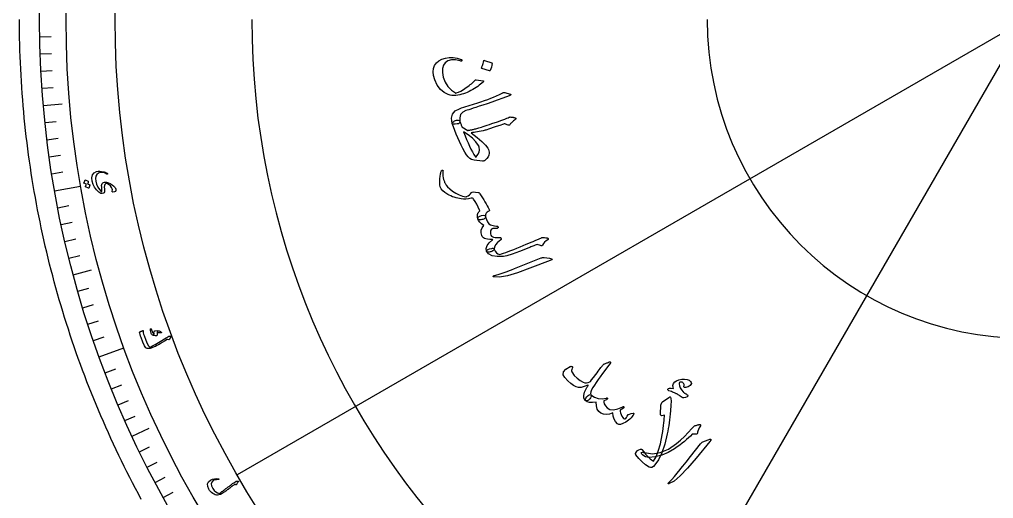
# Model space of a CAD drawing. Header units: millimetres. Extents: x -56 to 56, y -56 to 72.
# Drawn here: x -55.5 to -1.8, y -26.4 to 0 of the extents above; entities that cross this region are included whole.
import ezdxf

# ---------------------------------------------------------------- set-up
doc = ezdxf.new("R2010")
doc.units = ezdxf.units.MM
for name, color, linetype in [('CUT_OUTER', 1, 'Continuous'), ('ENGRAVE', 7, 'Continuous'), ('ENGRAVE_FINE', 8, 'Continuous'), ('TEXT', 5, 'Continuous')]:
    doc.layers.add(name, color=color, linetype=linetype)

msp = doc.modelspace()

# ---------------------------------------------------------------- linework, layer by layer
at = {"layer": 'CUT_OUTER'}
msp.add_lwpolyline([(-48.7852, -26.4624), (-48.9466, -26.1625), (-49.1062, -25.8617), (-49.264, -25.5599), (-49.4199, -25.2571), (-49.5739, -24.9534), (-49.7261, -24.6488), (-49.8764, -24.3432), (-50.0249, -24.0367), (-50.1714, -23.7293), (-50.3161, -23.421), (-50.4588, -23.1118), (-50.5997, -22.8018), (-50.7386, -22.4909), (-50.8757, -22.1791), (-51.0108, -21.8666), (-51.144, -21.5532), (-51.2753, -21.2389), (-51.4047, -20.9239), (-51.5321, -20.6081), (-51.6576, -20.2915), (-51.7811, -19.9742), (-51.9027, -19.6561), (-52.0223, -19.3372), (-52.14, -19.0177), (-52.2557, -18.6974), (-52.3694, -18.3764), (-52.4812, -18.0547), (-52.591, -17.7324), (-52.6988, -17.4093), (-52.8046, -17.0857), (-52.9085, -16.7613), (-53.0103, -16.4364), (-53.1102, -16.1108), (-53.208, -15.7846), (-53.3039, -15.4578), (-53.3977, -15.1305), (-53.4896, -14.8026), (-53.5794, -14.4741), (-53.6672, -14.145), (-53.753, -13.8155), (-53.8367, -13.4854), (-53.9185, -13.1548), (-53.9982, -12.8237), (-54.0758, -12.4922), (-54.1515, -12.1601), (-54.2251, -11.8276), (-54.2966, -11.4947), (-54.3661, -11.1613), (-54.4336, -10.8275), (-54.499, -10.4933), (-54.5624, -10.1587), (-54.6237, -9.8237), (-54.6829, -9.4884), (-54.7401, -9.1527), (-54.7952, -8.8166), (-54.8483, -8.4802), (-54.8993, -8.1435), (-54.9482, -7.8065), (-54.9951, -7.4692), (-55.0399, -7.1316), (-55.0826, -6.7938), (-55.1233, -6.4557), (-55.1618, -6.1173), (-55.1983, -5.7788), (-55.2328, -5.44), (-55.2651, -5.1009), (-55.2953, -4.7618), (-55.3235, -4.4224), (-55.3496, -4.0828), (-55.3736, -3.7431), (-55.3956, -3.4033), (-55.4154, -3.0633), (-55.4331, -2.7233), (-55.4488, -2.3831), (-55.4624, -2.0428), (-55.4739, -1.7025), (-55.4833, -1.362), (-55.4906, -1.0216), (-55.4958, -0.6811), (-55.499, -0.3405), (-55.5, 0)], dxfattribs=at)
at = {"layer": 'ENGRAVE'}
for points in [[(0, 0), (-43.4983, -25.1138)], [(0, 0), (-25.1138, -43.4983)], [(-54.183, -4.7404), (-53.1464, -4.6497)], [(-53.5637, -9.4447), (-52.129, -9.1917)], [(-52.5367, -14.0772), (-51.5315, -13.8078)], [(-51.1099, -18.6025), (-49.7409, -18.1042)], [(-49.2941, -22.9862), (-48.351, -22.5464)]]:
    msp.add_lwpolyline(points, dxfattribs=at)
for radius in [54.39, 54.39, 52.9331, 50.2275, 50.2275]:
    msp.add_circle((0, 0), radius, dxfattribs=at)
for radius in [42.6934, 17.5796]:
    msp.add_arc((0, 0), radius, 180, 270, dxfattribs=at)
at = {"layer": 'ENGRAVE_FINE'}
for points in [[(-54.3817, -0.9492), (-53.7574, -0.9383)], [(-54.3569, -1.8982), (-53.7329, -1.8764)], [(-54.3155, -2.8466), (-53.6919, -2.8139)], [(-54.2575, -3.7941), (-53.6347, -3.7505)], [(-54.092, -5.6853), (-53.4711, -5.62)], [(-53.9846, -6.6285), (-53.3649, -6.5524)], [(-53.8607, -7.5696), (-53.2424, -7.4827)], [(-53.7204, -8.5085), (-53.1037, -8.4108)], [(-53.3907, -10.3781), (-52.7778, -10.259)], [(-53.2014, -11.3083), (-52.5907, -11.1785)], [(-52.996, -12.2351), (-52.3876, -12.0946)], [(-52.7744, -13.1581), (-52.1686, -13.0071)], [(-52.283, -14.9919), (-51.6828, -14.8198)], [(-52.0134, -15.9021), (-51.4163, -15.7195)], [(-51.728, -16.8074), (-51.1341, -16.6145)], [(-51.4268, -17.7077), (-50.8364, -17.5044)], [(-50.7774, -19.4916), (-50.1945, -19.2679)], [(-50.4295, -20.3749), (-49.8506, -20.141)], [(-50.0663, -21.2519), (-49.4915, -21.0079)], [(-49.6877, -22.1224), (-49.1173, -21.8684)], [(-48.8854, -23.843), (-48.3242, -23.5693)], [(-48.4618, -24.6925), (-47.9055, -24.4091)], [(-48.0235, -25.5346), (-47.4722, -25.2414)], [(-47.5706, -26.3688), (-47.0245, -26.0661)]]:
    msp.add_lwpolyline(points, dxfattribs=at)
at = {"layer": 'TEXT'}
for points in [[(-29.9364, -3.4497), (-30.0051, -3.5102), (-30.0776, -3.5706), (-30.154, -3.6307), (-30.2342, -3.6905), (-30.319, -3.7497), (-30.4091, -3.8078), (-30.5045, -3.8648), (-30.6053, -3.9208), (-30.7066, -3.9728), (-30.8085, -4.0193), (-30.9109, -4.0602), (-31.0138, -4.0957), (-31.1176, -4.1257), (-31.2225, -4.1503), (-31.3285, -4.1696), (-31.4356, -4.1835), (-31.5503, -4.1897), (-31.659, -4.1855), (-31.7617, -4.1709), (-31.8584, -4.1458), (-32.0927, -4.0353), (-32.2956, -3.8617), (-32.4669, -3.6248), (-32.6068, -3.3248), (-32.6733, -3.0986), (-32.6966, -2.891), (-32.6765, -2.7019), (-32.613, -2.5314), (-32.511, -2.3887), (-32.3777, -2.2734), (-32.2132, -2.1856), (-32.0174, -2.1252), (-31.8007, -2.0958), (-31.5842, -2.0985), (-31.3679, -2.1333), (-31.1518, -2.2003), (-31.1258, -2.2131), (-31.1092, -2.2279), (-31.1022, -2.2445), (-31.1048, -2.2632), (-31.1153, -2.2826), (-31.1347, -2.2926), (-31.1629, -2.2929), (-31.2, -2.2836), (-31.4638, -2.2298), (-31.689, -2.2285), (-31.8756, -2.2797), (-32.0236, -2.3836), (-32.1258, -2.5282), (-32.1782, -2.708), (-32.181, -2.923), (-32.1341, -3.173), (-32.0258, -3.4613), (-31.8773, -3.7043), (-31.6888, -3.9019), (-31.4602, -4.0542), (-31.453, -4.0567), (-31.4431, -4.0572), (-31.4306, -4.0557), (-31.4154, -4.0523), (-31.2996, -4.014), (-31.1692, -3.9524), (-31.0244, -3.8673), (-30.865, -3.7589), (-30.7858, -3.7006), (-30.7125, -3.6451), (-30.645, -3.5924), (-30.5833, -3.5425), (-30.5279, -3.4953), (-30.4791, -3.4504), (-30.4368, -3.408), (-30.4012, -3.3679), (-30.3822, -3.3483), (-30.3634, -3.3351), (-30.3448, -3.3283), (-30.3264, -3.3277), (-29.9412, -3.3755), (-29.9174, -3.3833), (-29.9087, -3.3982), (-29.915, -3.4204), (-29.9364, -3.4497)], [(-29.4649, -2.3924), (-29.4575, -2.3967), (-29.4517, -2.404), (-29.4477, -2.4142), (-29.4454, -2.4274), (-29.458, -2.5286), (-29.4801, -2.6267), (-29.5119, -2.7217), (-29.5533, -2.8136), (-29.5607, -2.8235), (-29.5693, -2.8292), (-29.5789, -2.8309), (-29.5896, -2.8284), (-30.0056, -2.7033), (-30.0163, -2.6974), (-30.0212, -2.6874), (-30.0202, -2.6733), (-30.0135, -2.6551), (-30.0076, -2.6394), (-29.9991, -2.6148), (-29.988, -2.5813), (-29.9741, -2.5389), (-29.9578, -2.4871), (-29.9392, -2.4251), (-29.9182, -2.3532), (-29.8949, -2.2711), (-29.8904, -2.2598), (-29.8846, -2.2532), (-29.8776, -2.2514), (-29.8693, -2.2542)], [(-28.4502, -4.1133), (-28.4337, -4.1186), (-28.4221, -4.1246), (-28.4152, -4.1312), (-28.4133, -4.1386), (-28.4164, -4.1514), (-28.4323, -4.1663), (-28.4607, -4.1834), (-28.5018, -4.2026), (-28.8421, -4.3353), (-29.1579, -4.4538), (-29.4491, -4.5583), (-29.7158, -4.6486), (-29.9449, -4.7221), (-30.1502, -4.7883), (-30.3316, -4.8471), (-30.4892, -4.8986), (-30.6231, -4.9425), (-30.7333, -4.9785), (-30.8198, -5.0065), (-30.8826, -5.0267), (-31.0622, -5.1195), (-31.1778, -5.2492), (-31.2294, -5.4159), (-31.2169, -5.6195), (-31.2166, -5.677), (-31.2403, -5.7201), (-31.2879, -5.7489), (-31.3595, -5.7634), (-31.4764, -5.7711), (-31.562, -5.7686), (-31.6163, -5.7558), (-31.6395, -5.7327), (-31.6765, -5.4514), (-31.6227, -5.2225), (-31.4782, -5.046), (-31.2428, -4.9219), (-31.1253, -4.8809), (-31.0073, -4.8406), (-30.8888, -4.8011), (-30.7698, -4.7625), (-30.6502, -4.7243), (-30.5304, -4.6864), (-30.4101, -4.6486), (-30.2895, -4.6111), (-30.0593, -4.54), (-29.8532, -4.4716), (-29.6713, -4.4058), (-29.5134, -4.3428), (-29.363, -4.278), (-29.2033, -4.2068), (-29.0342, -4.1295), (-28.8558, -4.0458), (-28.8232, -4.0324), (-28.7922, -4.025), (-28.7627, -4.0237), (-28.7347, -4.0284)], [(-28.1581, -5.4289), (-28.1431, -5.4368), (-28.1325, -5.4447), (-28.1263, -5.4525), (-28.1246, -5.4602), (-28.1262, -5.4704), (-28.1316, -5.4809), (-28.1406, -5.4918), (-28.1533, -5.5031), (-28.2087, -5.5499), (-28.2598, -5.5939), (-28.3066, -5.6352), (-28.3491, -5.6738), (-28.3867, -5.7098), (-28.4186, -5.7434), (-28.4448, -5.7745), (-28.4654, -5.8031), (-28.4829, -5.8248), (-28.5044, -5.8362), (-28.5299, -5.8374), (-28.5593, -5.8283), (-28.7019, -5.7658), (-28.7254, -5.7592), (-28.7507, -5.7575), (-28.7778, -5.7607), (-28.8068, -5.7688), (-29.0242, -5.8434), (-29.2159, -5.9086), (-29.3818, -5.9644), (-29.5219, -6.0107), (-29.6365, -6.048), (-29.7257, -6.0766), (-29.7895, -6.0966), (-29.828, -6.1078), (-29.9428, -6.1375), (-30.0522, -6.1635), (-30.1562, -6.1859), (-30.255, -6.2046), (-30.3484, -6.2201), (-30.4363, -6.2324), (-30.5187, -6.2418), (-30.5956, -6.2481), (-30.266, -6.5016), (-30.0042, -6.7275), (-29.8102, -6.9255), (-29.6841, -7.0958), (-29.6414, -7.1753), (-29.6128, -7.2491), (-29.5983, -7.3172), (-29.5979, -7.3797), (-29.6187, -7.4737), (-29.6652, -7.5701), (-29.7374, -7.669), (-29.8354, -7.7704), (-29.8604, -7.7888), (-29.8912, -7.8017), (-29.9279, -7.8094), (-29.9703, -7.8116), (-30.1272, -7.8037), (-30.2794, -7.785), (-30.4269, -7.7556), (-30.5697, -7.7156), (-30.668, -7.6658), (-30.7636, -7.5839), (-30.8564, -7.4697), (-30.9466, -7.3234), (-31.0507, -7.1231), (-31.1501, -6.9232), (-31.2446, -6.7235), (-31.3344, -6.524), (-31.419, -6.3251), (-31.498, -6.1269), (-31.5715, -5.9295), (-31.6395, -5.7327), (-31.6391, -5.7084), (-31.6253, -5.6824), (-31.5981, -5.6546), (-31.5576, -5.6252), (-31.5062, -5.5951), (-31.4547, -5.5725), (-31.4031, -5.5574), (-31.3513, -5.5498), (-31.3041, -5.5513), (-31.2659, -5.5634), (-31.2369, -5.5862), (-31.2169, -5.6195), (-31.2014, -5.6668), (-31.1861, -5.7112), (-31.1708, -5.7529), (-31.1557, -5.7918), (-31.1413, -5.828), (-31.1281, -5.8618), (-31.1163, -5.893), (-31.1057, -5.9218), (-30.7818, -6.1168), (-30.7701, -6.1162), (-30.7553, -6.1147), (-30.7372, -6.1124), (-30.7159, -6.1092), (-30.6913, -6.1052), (-30.6635, -6.1002), (-30.6325, -6.0944), (-30.5983, -6.0878), (-30.5612, -6.0801), (-30.5217, -6.071), (-30.4796, -6.0607), (-30.4351, -6.0491), (-30.3883, -6.0365), (-30.3394, -6.0234), (-30.2885, -6.0098), (-30.2355, -5.9956), (-30.1758, -5.979), (-30.1047, -5.958), (-30.0221, -5.9328), (-29.9282, -5.9032), (-29.8234, -5.8694), (-29.7083, -5.8317), (-29.583, -5.7899), (-29.4474, -5.7442), (-29.1468, -5.6419), (-28.9096, -5.5586), (-28.736, -5.4941), (-28.6259, -5.4486), (-28.5557, -5.4169), (-28.5021, -5.394), (-28.465, -5.38), (-28.4444, -5.3748), (-28.4018, -5.3786), (-28.3615, -5.3834), (-28.3235, -5.3891), (-28.2878, -5.3957), (-28.2537, -5.4031), (-28.2208, -5.4111), (-28.1889, -5.4197), (-28.1581, -5.4289)], [(-30.1507, -7.0447), (-30.1579, -7.0212), (-30.1671, -6.9976), (-30.1782, -6.9738), (-30.1912, -6.9499), (-30.3436, -6.7436), (-30.531, -6.5503), (-30.7532, -6.3702), (-31.0102, -6.2032), (-30.9308, -6.4175), (-30.8508, -6.6197), (-30.7703, -6.8098), (-30.6893, -6.9878), (-30.6074, -7.1536), (-30.5244, -7.3072), (-30.4403, -7.4485), (-30.3551, -7.5776), (-30.346, -7.5893), (-30.3369, -7.5941), (-30.3277, -7.5919), (-30.3185, -7.5829), (-30.2217, -7.4487), (-30.1615, -7.3143), (-30.1378, -7.1797), (-30.1507, -7.0447)], [(-50.3894, -9.4711), (-50.38, -9.4036), (-50.3923, -9.3325), (-50.4263, -9.2578), (-50.482, -9.1794), (-50.5301, -9.1318), (-50.584, -9.0947), (-50.6435, -9.0678), (-50.7089, -9.0514), (-50.7214, -9.0508), (-50.7341, -9.0528), (-50.7467, -9.0574), (-50.7595, -9.0645), (-50.796, -9.1034), (-50.8184, -9.1618), (-50.8265, -9.2397), (-50.8201, -9.337), (-50.8128, -9.4329), (-50.8181, -9.5045), (-50.8364, -9.552), (-50.8676, -9.5753), (-50.9392, -9.5907), (-51.0059, -9.5885), (-51.0678, -9.5686), (-51.1248, -9.531), (-51.2524, -9.4011), (-51.3551, -9.256), (-51.4327, -9.096), (-51.4851, -8.9211), (-51.5051, -8.7238), (-51.4718, -8.5681), (-51.3854, -8.4545), (-51.2463, -8.383), (-51.1661, -8.367), (-51.0766, -8.3644), (-50.9779, -8.375), (-50.8698, -8.3987), (-50.8393, -8.4081), (-50.8097, -8.418), (-50.781, -8.4285), (-50.7533, -8.4394), (-50.7263, -8.451), (-50.7, -8.4633), (-50.6743, -8.4763), (-50.6493, -8.49), (-50.6386, -8.4979), (-50.6335, -8.5056), (-50.634, -8.5133), (-50.64, -8.5209), (-50.6483, -8.526), (-50.6571, -8.5284), (-50.6663, -8.528), (-50.676, -8.525), (-50.8206, -8.4656), (-50.9468, -8.4369), (-51.0547, -8.4392), (-51.1441, -8.4727), (-51.2318, -8.5474), (-51.2861, -8.6451), (-51.3068, -8.7655), (-51.2939, -8.9086), (-51.248, -9.0868), (-51.1822, -9.2429), (-51.0969, -9.3765), (-50.9921, -9.4878), (-50.9838, -9.494), (-50.9764, -9.4956), (-50.9698, -9.4925), (-50.9641, -9.4846), (-50.9563, -9.4555), (-50.954, -9.4073), (-50.9572, -9.3398), (-50.9659, -9.253), (-50.971, -9.1641), (-50.9629, -9.0942), (-50.9417, -9.0432), (-50.9074, -9.0111), (-50.864, -8.9914), (-50.8168, -8.9798), (-50.7659, -8.9761), (-50.7113, -8.9805), (-50.6009, -9.0063), (-50.4957, -9.0504), (-50.3954, -9.1126), (-50.3002, -9.1929), (-50.2771, -9.2146), (-50.2566, -9.236), (-50.2387, -9.2571), (-50.2234, -9.278), (-50.2106, -9.2983), (-50.2002, -9.3182), (-50.1921, -9.3374), (-50.1865, -9.3561), (-50.1796, -9.4319), (-50.2038, -9.4838), (-50.2594, -9.5118), (-50.3463, -9.5158), (-50.3707, -9.511), (-50.3861, -9.502), (-50.3923, -9.4887), (-50.3894, -9.4711)], [(-30.228, -11.0006), (-30.2445, -10.9261), (-30.2525, -10.8575), (-30.252, -10.7948), (-30.243, -10.7379), (-30.2362, -10.7117), (-30.2266, -10.6864), (-30.2143, -10.6619), (-30.1993, -10.6382), (-30.1822, -10.6149), (-30.164, -10.5916), (-30.1444, -10.5683), (-30.1236, -10.5449), (-30.2055, -10.3568), (-30.29, -10.1869), (-30.3771, -10.0354), (-30.4669, -9.9022), (-30.4925, -9.876), (-30.5222, -9.8604), (-30.5559, -9.8553), (-30.5938, -9.8607), (-30.7475, -9.8893), (-30.8902, -9.9049), (-31.0219, -9.9075), (-31.1426, -9.8971), (-31.2392, -9.8806), (-31.335, -9.8599), (-31.4301, -9.8349), (-31.5244, -9.8056), (-31.6177, -9.772), (-31.7097, -9.7339), (-31.8004, -9.6913), (-31.8897, -9.6443), (-32.0454, -9.548), (-32.1651, -9.4477), (-32.2487, -9.3433), (-32.2963, -9.235), (-32.3191, -9.125), (-32.3311, -9.0065), (-32.3321, -8.8794), (-32.3222, -8.7437), (-32.3131, -8.6762), (-32.3035, -8.6142), (-32.2933, -8.5577), (-32.2826, -8.5067), (-32.2717, -8.461), (-32.261, -8.4204), (-32.2506, -8.3849), (-32.2403, -8.3545), (-32.2298, -8.335), (-32.2164, -8.3216), (-32.2001, -8.3144), (-32.1809, -8.3134), (-32.1634, -8.3187), (-32.1523, -8.3309), (-32.1476, -8.3497), (-32.1492, -8.3753), (-32.1578, -8.4761), (-32.1599, -8.5656), (-32.1555, -8.644), (-32.1447, -8.7113), (-32.1374, -8.7456), (-32.1284, -8.7818), (-32.1176, -8.8196), (-32.1051, -8.8592), (-32.0909, -8.9005), (-32.0749, -8.9436), (-32.0573, -8.9884), (-32.0379, -9.0349), (-31.9824, -9.1295), (-31.8942, -9.2329), (-31.7736, -9.3453), (-31.6203, -9.4665), (-31.4471, -9.5802), (-31.2664, -9.6698), (-31.0784, -9.7355), (-30.8829, -9.7772), (-30.8749, -9.7788), (-30.8675, -9.7781), (-30.8608, -9.775), (-30.8547, -9.7696), (-30.7702, -9.7187), (-30.6967, -9.6644), (-30.6342, -9.6067), (-30.5826, -9.5457), (-30.5448, -9.5224), (-30.4705, -9.5132), (-30.3598, -9.5181), (-30.2125, -9.5371), (-30.1824, -9.5464), (-30.1558, -9.5609), (-30.1328, -9.5809), (-30.1135, -9.6062), (-30.0413, -9.7193), (-29.9714, -9.8311), (-29.9038, -9.9416), (-29.8383, -10.0508), (-29.7753, -10.1594), (-29.7147, -10.268), (-29.6567, -10.3767), (-29.6011, -10.4854), (-29.5908, -10.5122), (-29.5903, -10.5354), (-29.5995, -10.5548), (-29.6186, -10.5706), (-29.6653, -10.5932), (-29.7062, -10.6193), (-29.741, -10.6487), (-29.77, -10.6816), (-29.7899, -10.72), (-29.8024, -10.7671), (-29.8076, -10.8229), (-29.8054, -10.8874), (-29.81, -10.9207), (-29.8273, -10.9511), (-29.8574, -10.9787), (-29.9001, -11.0034), (-29.9501, -11.0237), (-30.0015, -11.0381), (-30.0546, -11.0466), (-30.1092, -11.0493), (-30.1565, -11.0456), (-30.192, -11.0363), (-30.2158, -11.0213), (-30.228, -11.0006)], [(-51.629, -9.1222), (-51.6261, -9.1243), (-51.624, -9.1276), (-51.6227, -9.132), (-51.6222, -9.1376), (-51.626, -9.1587), (-51.6306, -9.1793), (-51.6361, -9.1994), (-51.6424, -9.219), (-51.6496, -9.2383), (-51.6579, -9.2574), (-51.6673, -9.2762), (-51.6776, -9.2949), (-51.6812, -9.2988), (-51.6852, -9.301), (-51.6899, -9.3014), (-51.695, -9.3001), (-51.8624, -9.2302), (-51.8648, -9.2279), (-51.8655, -9.2239), (-51.8645, -9.2184), (-51.8617, -9.2113), (-51.8588, -9.2062), (-51.8551, -9.1981), (-51.8505, -9.187), (-51.845, -9.1729), (-51.8386, -9.1556), (-51.8311, -9.1351), (-51.8225, -9.1112), (-51.8129, -9.084), (-51.9428, -9.0275), (-51.947, -9.0246), (-51.9487, -9.0202), (-51.9478, -9.0143), (-51.9443, -9.007), (-51.9414, -9.0006), (-51.937, -8.9906), (-51.9312, -8.977), (-51.924, -8.9597), (-51.9155, -8.9386), (-51.9056, -8.9133), (-51.8943, -8.8839), (-51.8817, -8.8505), (-51.8793, -8.8468), (-51.8766, -8.8449), (-51.8736, -8.8448), (-51.8702, -8.8464), (-51.709, -8.9205), (-51.7061, -8.9226), (-51.704, -8.9259), (-51.7027, -8.9303), (-51.7023, -8.9359), (-51.7047, -8.9537), (-51.7081, -8.9712), (-51.7125, -8.9883), (-51.7178, -9.005), (-51.7239, -9.0214), (-51.7307, -9.0374), (-51.7382, -9.053), (-51.7464, -9.0682)], [(-29.8079, -10.878), (-29.755, -11.0381), (-29.6905, -11.1661), (-29.6144, -11.2621), (-29.5268, -11.326), (-29.4656, -11.3493), (-29.3911, -11.3677), (-29.3035, -11.3813), (-29.2027, -11.3901), (-29.1721, -11.3952), (-29.1477, -11.4031), (-29.1293, -11.4139), (-29.1172, -11.4276), (-29.1077, -11.4465), (-29.1048, -11.4646), (-29.1083, -11.4819), (-29.1183, -11.4984), (-29.1353, -11.5149), (-29.1562, -11.5261), (-29.181, -11.5322), (-29.2097, -11.5329), (-29.2857, -11.5275), (-29.3484, -11.5273), (-29.3977, -11.5323), (-29.4336, -11.5426), (-29.4807, -11.5722), (-29.5131, -11.6167), (-29.5308, -11.6762), (-29.5339, -11.7506), (-29.5234, -11.8296), (-29.5032, -11.8934), (-29.4732, -11.9419), (-29.4334, -11.9753), (-29.3639, -12.0032), (-29.2687, -12.0218), (-29.1477, -12.0309), (-29.0009, -12.0305), (-28.983, -12.0317), (-28.968, -12.0406), (-28.956, -12.0572), (-28.947, -12.0815), (-28.9431, -12.1056), (-28.9451, -12.1263), (-28.953, -12.1435), (-28.967, -12.1573), (-29.1368, -12.2946), (-29.2537, -12.4253), (-29.3176, -12.5494), (-29.3286, -12.6668), (-29.3332, -12.6942), (-29.3563, -12.7233), (-29.3977, -12.7542), (-29.4575, -12.7869), (-29.5065, -12.807), (-29.5553, -12.8207), (-29.604, -12.8281), (-29.6525, -12.8291), (-29.6909, -12.8253), (-29.7202, -12.8158), (-29.7403, -12.8007), (-29.7512, -12.7801), (-29.7625, -12.6214), (-29.7111, -12.4649), (-29.5968, -12.3103), (-29.4197, -12.1578), (-29.4105, -12.15), (-29.4085, -12.1435), (-29.4136, -12.1383), (-29.426, -12.1344), (-29.5672, -12.1272), (-29.6866, -12.1149), (-29.7841, -12.0973), (-29.8597, -12.0744), (-29.9141, -12.0465), (-29.9583, -12.0116), (-29.9926, -11.9695), (-30.0168, -11.9203), (-30.0479, -11.7632), (-30.039, -11.6167), (-29.9901, -11.481), (-29.9013, -11.3559), (-30.021, -11.2729), (-30.1158, -11.1844), (-30.1856, -11.0905), (-30.2305, -10.9912), (-30.2312, -10.9628), (-30.2182, -10.9338), (-30.1915, -10.9044), (-30.1511, -10.8743), (-30.0198, -10.8055), (-29.9189, -10.7832), (-29.8482, -10.8073), (-29.8079, -10.878)], [(-26.6335, -12.0202), (-26.5485, -12.0313), (-26.4811, -12.0397), (-26.4315, -12.0453), (-26.3996, -12.0481), (-26.3789, -12.0513), (-26.3629, -12.0584), (-26.3515, -12.0692), (-26.3448, -12.0837), (-26.3431, -12.1018), (-26.348, -12.1185), (-26.3596, -12.1339), (-26.3779, -12.1479), (-26.4681, -12.2139), (-26.5462, -12.2849), (-26.6124, -12.3608), (-26.6665, -12.4417), (-26.6845, -12.465), (-26.7087, -12.4769), (-26.7391, -12.4771), (-26.7758, -12.4659), (-26.949, -12.4016), (-27.0123, -12.4261), (-27.0743, -12.4503), (-27.1353, -12.4742), (-27.195, -12.4977), (-27.2535, -12.521), (-27.3109, -12.5439), (-27.3672, -12.5665), (-27.4222, -12.5888), (-27.9318, -12.7949), (-28.3332, -12.9449), (-28.6263, -13.0388), (-28.8112, -13.0767), (-29.165, -13.0765), (-29.4399, -13.0263), (-29.6357, -12.9259), (-29.7524, -12.7754), (-29.7537, -12.7707), (-29.7549, -12.766), (-29.7562, -12.7613), (-29.7575, -12.7566), (-29.7385, -12.7216), (-29.6829, -12.6875), (-29.5905, -12.6543), (-29.4614, -12.6219), (-29.4127, -12.6136), (-29.3745, -12.6175), (-29.3469, -12.6337), (-29.3299, -12.6621), (-29.2742, -12.7749), (-29.2045, -12.8625), (-29.1207, -12.925), (-29.023, -12.9624), (-28.9257, -12.9321), (-28.8159, -12.8949), (-28.6933, -12.8509), (-28.5582, -12.8001), (-28.4109, -12.7429), (-28.2521, -12.6797), (-28.0816, -12.6106), (-27.8994, -12.5355), (-27.72, -12.4632), (-27.5589, -12.3977), (-27.4162, -12.339), (-27.2917, -12.2871), (-27.1854, -12.2426), (-27.097, -12.206), (-27.0267, -12.1774), (-26.9743, -12.1568), (-26.7193, -12.0381), (-26.6933, -12.0296), (-26.6703, -12.0237), (-26.6504, -12.0206), (-26.6335, -12.0202)], [(-26.2746, -13.172), (-26.1757, -13.1936), (-26.1355, -13.2215), (-26.154, -13.2557), (-26.2312, -13.2962), (-27.3526, -13.7124), (-28.0414, -13.9659), (-28.6015, -14.1314), (-29.033, -14.2089), (-29.3359, -14.1986), (-29.3629, -14.1891), (-29.3789, -14.1787), (-29.3839, -14.1671), (-29.3779, -14.1545), (-29.3663, -14.1426), (-29.3499, -14.1319), (-29.3289, -14.1225), (-29.3031, -14.1143), (-29.0997, -14.0598), (-28.8866, -13.9926), (-28.6636, -13.9128), (-28.4308, -13.8202), (-28.3697, -13.7972), (-28.205, -13.7333), (-27.9368, -13.6284), (-27.5652, -13.4826), (-26.743, -13.1516), (-26.6985, -13.1371), (-26.6562, -13.1283), (-26.6161, -13.1251), (-26.5784, -13.1276)], [(-47.1384, -17.4977), (-47.1547, -17.5156), (-47.1698, -17.5334), (-47.1836, -17.5514), (-47.1962, -17.5694), (-47.2075, -17.5877), (-47.2176, -17.6062), (-47.2263, -17.625), (-47.2336, -17.6441), (-47.2387, -17.6523), (-47.2464, -17.6573), (-47.2566, -17.659), (-47.2693, -17.6575), (-47.3381, -17.6453), (-47.3454, -17.6444), (-47.3514, -17.644), (-47.3561, -17.6442), (-47.3596, -17.645), (-47.5006, -17.7321), (-47.6284, -17.8101), (-47.7428, -17.8787), (-47.8441, -17.938), (-47.932, -17.9878), (-48.0066, -18.0278), (-48.0679, -18.058), (-48.1159, -18.0784), (-48.2078, -18.113), (-48.2376, -18.1223), (-48.268, -18.1302), (-48.2991, -18.1368), (-48.3308, -18.142), (-48.3632, -18.1457), (-48.3964, -18.1478), (-48.4302, -18.1483), (-48.4649, -18.1471), (-48.5306, -18.1068), (-48.6075, -17.9925), (-48.6949, -17.8038), (-48.7921, -17.5407), (-48.8188, -17.4572), (-48.8413, -17.3792), (-48.8596, -17.3067), (-48.8737, -17.2397), (-48.8733, -17.233), (-48.8711, -17.2275), (-48.8671, -17.2233), (-48.8614, -17.2204), (-48.833, -17.2084), (-48.8072, -17.1978), (-48.7838, -17.1884), (-48.7628, -17.1803), (-48.7441, -17.1734), (-48.7274, -17.1676), (-48.7128, -17.1629), (-48.7001, -17.1593), (-48.6928, -17.1576), (-48.688, -17.1587), (-48.6857, -17.1626), (-48.6859, -17.1692), (-48.6836, -17.2182), (-48.6732, -17.2788), (-48.6546, -17.351), (-48.6278, -17.4346), (-48.5385, -17.6812), (-48.4563, -17.8695), (-48.3817, -17.9996), (-48.3154, -18.0718), (-48.2582, -18.0503), (-48.1587, -17.9999), (-48.0167, -17.9205), (-47.8321, -17.8125), (-47.6478, -17.7031), (-47.5085, -17.6199), (-47.4143, -17.5628), (-47.3653, -17.5316), (-47.3521, -17.5227), (-47.3397, -17.5143), (-47.3281, -17.5065), (-47.3174, -17.4992), (-47.3077, -17.4926), (-47.2991, -17.4867), (-47.2916, -17.4814), (-47.2851, -17.4768), (-47.2707, -17.4678), (-47.2559, -17.4618), (-47.2408, -17.4589), (-47.2254, -17.4589), (-47.1411, -17.4674), (-47.1352, -17.4685), (-47.1309, -17.4704), (-47.1281, -17.4732), (-47.1269, -17.4768), (-47.1277, -17.4821), (-47.1299, -17.4873), (-47.1335, -17.4925), (-47.1384, -17.4977)], [(-47.666, -17.2702), (-47.6653, -17.2739), (-47.6656, -17.2774), (-47.667, -17.2808), (-47.6695, -17.2841), (-47.6722, -17.2859), (-47.6753, -17.2872), (-47.6788, -17.2882), (-47.6827, -17.2889), (-47.7968, -17.286), (-47.8087, -17.2849), (-47.8183, -17.2827), (-47.8256, -17.2794), (-47.8306, -17.2751), (-47.8458, -17.2541), (-47.8618, -17.2373), (-47.8787, -17.2249), (-47.8964, -17.2166), (-47.9042, -17.2165), (-47.9102, -17.2226), (-47.9146, -17.235), (-47.9172, -17.2536), (-47.9171, -17.2654), (-47.9166, -17.2774), (-47.9158, -17.2897), (-47.9146, -17.3022), (-47.913, -17.3152), (-47.9109, -17.3286), (-47.9084, -17.3425), (-47.9055, -17.357), (-47.9082, -17.4115), (-47.9436, -17.4416), (-48.0116, -17.447), (-48.1123, -17.4277), (-48.1443, -17.4162), (-48.1707, -17.4032), (-48.1916, -17.3887), (-48.2068, -17.3727), (-48.2187, -17.3534), (-48.2308, -17.3252), (-48.2432, -17.288), (-48.2559, -17.2419), (-48.2618, -17.2182), (-48.2666, -17.1954), (-48.2703, -17.1735), (-48.2728, -17.1526), (-48.2745, -17.1327), (-48.2759, -17.114), (-48.2768, -17.0964), (-48.2772, -17.0801), (-48.2754, -17.0692), (-48.2718, -17.0607), (-48.2667, -17.0545), (-48.26, -17.0507), (-48.2521, -17.0492), (-48.2455, -17.0509), (-48.2403, -17.0556), (-48.2363, -17.0635), (-48.2253, -17.089), (-48.2132, -17.1182), (-48.2001, -17.1509), (-48.1859, -17.1873), (-48.1595, -17.255), (-48.1361, -17.307), (-48.1161, -17.3432), (-48.0992, -17.3636), (-48.0959, -17.3658), (-48.0924, -17.3664), (-48.0886, -17.3653), (-48.0847, -17.3626), (-48.0826, -17.36), (-48.0812, -17.356), (-48.0806, -17.3508), (-48.0807, -17.3442), (-48.087, -17.2851), (-48.0886, -17.26), (-48.087, -17.2376), (-48.0824, -17.2177), (-48.0748, -17.2004), (-48.0643, -17.1844), (-48.0517, -17.1726), (-48.0371, -17.1652), (-48.0204, -17.162), (-47.9015, -17.1579), (-47.8029, -17.1746), (-47.7244, -17.212), (-47.666, -17.2702)], [(-23.9929, -20.7071), (-23.98, -20.744), (-23.9792, -20.7827), (-23.9903, -20.8231), (-24.0135, -20.8652), (-24.0477, -20.9118), (-24.0849, -20.952), (-24.125, -20.9857), (-24.1682, -21.013), (-24.2101, -21.0313), (-24.2464, -21.0379), (-24.2771, -21.033), (-24.3023, -21.0164), (-24.3766, -20.885), (-24.3899, -20.7277), (-24.3422, -20.5447), (-24.2335, -20.3359), (-24.2126, -20.3021), (-24.1944, -20.2727), (-24.1791, -20.2479), (-24.1665, -20.2276), (-24.1567, -20.2118), (-24.1497, -20.2006), (-24.1455, -20.1938), (-24.1441, -20.1915), (-24.1392, -20.1763), (-24.1416, -20.1683), (-24.1512, -20.1677), (-24.1682, -20.1744), (-24.3585, -20.2478), (-24.5274, -20.2861), (-24.6747, -20.2891), (-24.8006, -20.2568), (-24.9514, -20.1782), (-25.1082, -20.0661), (-25.2711, -19.9204), (-25.4399, -19.7413), (-25.5203, -19.5892), (-25.4966, -19.4388), (-25.369, -19.2902), (-25.1375, -19.1432), (-25.105, -19.1301), (-25.0764, -19.1252), (-25.0517, -19.1284), (-25.0309, -19.1398), (-25.0165, -19.1572), (-25.0111, -19.1785), (-25.0148, -19.2036), (-25.0275, -19.2326), (-25.0545, -19.2945), (-25.067, -19.3495), (-25.0648, -19.3976), (-25.0481, -19.4388), (-24.9104, -19.6264), (-24.7585, -19.7834), (-24.5925, -19.9099), (-24.4122, -20.0059), (-24.3209, -20.0345), (-24.2292, -20.0412), (-24.1371, -20.0259), (-24.0445, -19.9887), (-24.0155, -19.9563), (-23.9525, -19.8762), (-23.8556, -19.7484), (-23.7248, -19.5729), (-23.6543, -19.4795), (-23.5904, -19.3954), (-23.5331, -19.3206), (-23.4825, -19.2549), (-23.4392, -19.1988), (-23.4039, -19.1523), (-23.3765, -19.1154), (-23.3571, -19.0882), (-23.3246, -19.0494), (-23.2926, -19.0186), (-23.261, -18.9961), (-23.2299, -18.9817), (-23.1883, -18.9668), (-23.1495, -18.9529), (-23.1136, -18.9401), (-23.0804, -18.9284), (-23.0502, -18.9176), (-23.0232, -18.9074), (-22.9995, -18.8978), (-22.979, -18.8889), (-22.9612, -18.8831), (-22.9455, -18.8829), (-22.9319, -18.8882), (-22.9206, -18.8992), (-22.913, -18.9162), (-22.9111, -18.9327), (-22.9148, -18.9488), (-22.924, -18.9645), (-23.0789, -19.1613), (-23.2239, -19.3495), (-23.359, -19.529), (-23.4842, -19.7), (-23.5998, -19.8622), (-23.7059, -20.0154), (-23.8026, -20.1595), (-23.8898, -20.2946), (-23.9646, -20.4274), (-24.0067, -20.5404), (-24.0161, -20.6336), (-23.9929, -20.7071)], [(-18.9611, -20.8446), (-19.0142, -20.8082), (-19.0638, -20.7745), (-19.1096, -20.7437), (-19.1518, -20.7157), (-19.1904, -20.6909), (-19.2253, -20.6697), (-19.2566, -20.6522), (-19.2842, -20.6384), (-19.313, -20.6251), (-19.3482, -20.6096), (-19.3895, -20.5916), (-19.4371, -20.5713), (-19.4911, -20.5489), (-19.5518, -20.5245), (-19.6192, -20.4982), (-19.6932, -20.4699), (-19.7209, -20.456), (-19.7387, -20.4381), (-19.7467, -20.4164), (-19.7447, -20.3909), (-19.7181, -20.3501), (-19.6588, -20.3307), (-19.5669, -20.3329), (-19.4423, -20.3565), (-19.4667, -20.2676), (-19.4749, -20.1898), (-19.4667, -20.1232), (-19.4423, -20.0678), (-19.3699, -19.9894), (-19.2695, -19.926), (-19.1413, -19.8777), (-18.9851, -19.8444), (-18.827, -19.8328), (-18.693, -19.8495), (-18.583, -19.8947), (-18.4971, -19.9681), (-18.4638, -20.0238), (-18.4567, -20.0773), (-18.4758, -20.1286), (-18.5211, -20.1778), (-18.58, -20.2212), (-18.6397, -20.2551), (-18.7003, -20.2796), (-18.7617, -20.2946), (-18.8118, -20.2983), (-18.8451, -20.2886), (-18.8616, -20.2656), (-18.8614, -20.2293), (-18.8547, -20.1814), (-18.8588, -20.1374), (-18.8736, -20.0972), (-18.8992, -20.0609), (-18.9316, -20.0285), (-18.9671, -20.0068), (-19.0055, -19.9958), (-19.047, -19.9956), (-19.0872, -20.0053), (-19.1149, -20.024), (-19.1301, -20.0517), (-19.1329, -20.0884), (-19.1164, -20.1991), (-19.0736, -20.311), (-19.0047, -20.4242), (-18.9095, -20.5387), (-18.9001, -20.5475), (-18.8889, -20.5567), (-18.876, -20.5664), (-18.8614, -20.5765), (-18.8453, -20.5872), (-18.8279, -20.5988), (-18.8092, -20.6113), (-18.7892, -20.6246), (-18.7678, -20.6393), (-18.7484, -20.6525), (-18.7309, -20.6642), (-18.7153, -20.6744), (-18.7017, -20.6836), (-18.69, -20.6921), (-18.6802, -20.6999), (-18.6724, -20.7071), (-18.6597, -20.7228), (-18.6526, -20.7389), (-18.6511, -20.7554), (-18.6552, -20.7724), (-18.6612, -20.7866), (-18.6689, -20.7982), (-18.6784, -20.8072), (-18.6895, -20.8136), (-18.7851, -20.8426), (-18.8623, -20.8575), (-18.9209, -20.8581), (-18.9611, -20.8446)], [(-21.6557, -21.7038), (-21.643, -21.7062), (-21.636, -21.7167), (-21.6345, -21.7354), (-21.6385, -21.7623), (-21.6525, -21.8007), (-21.6806, -21.8473), (-21.723, -21.9021), (-21.7795, -21.9651), (-21.8463, -22.034), (-21.9161, -22.0965), (-21.9889, -22.1526), (-22.0647, -22.2022), (-22.225, -22.286), (-22.3552, -22.3311), (-22.4553, -22.3375), (-22.5253, -22.3053), (-22.6391, -22.1773), (-22.7195, -22.0338), (-22.7663, -21.8748), (-22.7796, -21.7004), (-22.971, -21.7629), (-23.1465, -21.7855), (-23.3061, -21.7681), (-23.4499, -21.7107), (-23.5648, -21.6147), (-23.6449, -21.4813), (-23.6902, -21.3105), (-23.7008, -21.1024), (-23.902, -21.1266), (-24.0694, -21.1204), (-24.2028, -21.0837), (-24.3023, -21.0164), (-24.3096, -20.9902), (-24.2971, -20.946), (-24.2649, -20.8837), (-24.2129, -20.8033), (-24.1527, -20.7329), (-24.096, -20.6933), (-24.0428, -20.6848), (-23.9929, -20.7071), (-23.7985, -20.8298), (-23.5899, -20.8987), (-23.3672, -20.914), (-23.1302, -20.8755), (-23.1173, -20.8734), (-23.1062, -20.8738), (-23.0967, -20.8768), (-23.089, -20.8824), (-23.0817, -20.8914), (-23.0769, -20.9013), (-23.0748, -20.912), (-23.0752, -20.9236), (-23.0905, -20.9453), (-23.1294, -20.9692), (-23.1919, -20.9952), (-23.278, -21.0233), (-23.284, -21.1054), (-23.2574, -21.1969), (-23.1981, -21.2978), (-23.1062, -21.4083), (-22.9536, -21.5079), (-22.7573, -21.532), (-22.5171, -21.4804), (-22.2331, -21.3533), (-22.2188, -21.3466), (-22.2065, -21.3438), (-22.1964, -21.3449), (-22.1885, -21.3498), (-22.1797, -21.3603), (-22.1739, -21.3713), (-22.1711, -21.3827), (-22.1713, -21.3945), (-22.1756, -21.4074), (-22.1816, -21.4186), (-22.1893, -21.428), (-22.1988, -21.4357), (-22.3775, -21.5457), (-22.373, -21.6216), (-22.356, -21.7013), (-22.3266, -21.7848), (-22.2847, -21.8723), (-22.2366, -21.95), (-22.1919, -22.0011), (-22.1507, -22.0256), (-22.1128, -22.0235), (-22.0765, -21.9988), (-22.0364, -21.9522), (-21.9923, -21.8836), (-21.9444, -21.7932), (-21.9212, -21.7773), (-21.8654, -21.7571), (-21.7769, -21.7326), (-21.6557, -21.7038)], [(-21.1848, -23.7214), (-21.0771, -23.85), (-20.9773, -23.9641), (-20.8855, -24.0639), (-20.8016, -24.1493), (-20.7257, -24.2207), (-20.6577, -24.2786), (-20.5976, -24.323), (-20.5456, -24.3538), (-20.4036, -24.1255), (-20.2766, -23.8082), (-20.1647, -23.402), (-20.0678, -22.9068), (-20.0372, -22.7198), (-20.0107, -22.5472), (-19.9882, -22.389), (-19.9698, -22.2452), (-19.9558, -22.116), (-19.9462, -22.0016), (-19.9412, -21.902), (-19.9406, -21.8173), (-20.0816, -21.8551), (-20.1142, -21.8439), (-20.1365, -21.8241), (-20.1486, -21.7958), (-20.1503, -21.7588), (-20.1331, -21.2673), (-20.1247, -21.2151), (-20.1065, -21.1685), (-20.0783, -21.1275), (-20.0403, -21.092), (-19.6932, -20.8411), (-19.6676, -20.8246), (-19.6459, -20.8162), (-19.6281, -20.816), (-19.6141, -20.824), (-19.5851, -20.8972), (-19.5737, -21.0482), (-19.58, -21.277), (-19.6038, -21.5835), (-19.6201, -21.7552), (-19.6382, -21.923), (-19.6579, -22.0869), (-19.6794, -22.2469), (-19.7026, -22.4031), (-19.7275, -22.5554), (-19.7542, -22.7038), (-19.7825, -22.8484), (-19.9204, -23.4172), (-20.0798, -23.8932), (-20.2607, -24.2765), (-20.4631, -24.5669), (-20.5516, -24.6507), (-20.6349, -24.6992), (-20.7131, -24.7125), (-20.7861, -24.6906), (-20.9821, -24.5592), (-21.1677, -24.4019), (-21.3429, -24.2189), (-21.5079, -24.0101), (-21.5223, -23.9901), (-21.5311, -23.9714), (-21.5343, -23.954), (-21.532, -23.9379), (-21.483, -23.8447), (-21.422, -23.7747), (-21.349, -23.7278), (-21.2639, -23.7042), (-21.2345, -23.7014), (-21.2115, -23.7033), (-21.1949, -23.71), (-21.1848, -23.7214)], [(-20.7999, -24.1476), (-20.8991, -24.139), (-20.9907, -24.1132), (-21.0744, -24.0702), (-21.1505, -24.0101), (-21.1874, -23.9689), (-21.2089, -23.9345), (-21.2149, -23.907), (-21.2055, -23.8864), (-21.181, -23.8722), (-21.1453, -23.8675), (-21.0985, -23.8722), (-21.0405, -23.8864), (-20.6055, -23.948), (-20.1666, -23.8855), (-19.7239, -23.6988), (-19.2773, -23.388), (-19.05, -23.1929), (-18.8322, -22.9893), (-18.6238, -22.7771), (-18.4249, -22.5562), (-18.3673, -22.4922), (-18.3183, -22.4445), (-18.278, -22.4132), (-18.2462, -22.3981), (-18.1974, -22.385), (-18.1542, -22.3732), (-18.1166, -22.3627), (-18.0846, -22.3534), (-18.058, -22.3457), (-18.0365, -22.3397), (-18.0202, -22.3354), (-18.009, -22.3328), (-17.9916, -22.3326), (-17.9772, -22.3354), (-17.9658, -22.3412), (-17.9575, -22.35), (-17.9508, -22.3648), (-17.948, -22.3784), (-17.9491, -22.3906), (-17.954, -22.4016), (-18.0191, -22.5182), (-18.0666, -22.6172), (-18.0964, -22.6987), (-18.1087, -22.7625), (-18.1162, -22.8091), (-18.1353, -22.8424), (-18.166, -22.8623), (-18.2084, -22.869), (-18.4043, -22.8724), (-18.5007, -22.9721), (-18.6045, -23.0718), (-18.7155, -23.1715), (-18.8339, -23.2711), (-18.9596, -23.3712), (-19.0925, -23.4722), (-19.2328, -23.574), (-19.3804, -23.6767), (-19.7346, -23.8866), (-20.0893, -24.035), (-20.4444, -24.122), (-20.7999, -24.1476)], [(-17.5347, -23.1783), (-17.4382, -23.1476), (-17.3895, -23.1517), (-17.3884, -23.1906), (-17.435, -23.2643), (-18.198, -24.1854), (-18.6678, -24.7493), (-19.0702, -25.1727), (-19.4051, -25.4556), (-19.6725, -25.598), (-19.7007, -25.6034), (-19.7198, -25.6023), (-19.7299, -25.5948), (-19.731, -25.5808), (-19.7269, -25.5647), (-19.7181, -25.5473), (-19.7045, -25.5286), (-19.6863, -25.5087), (-19.5374, -25.3598), (-19.3864, -25.195), (-19.2332, -25.0144), (-19.0779, -24.8178), (-19.0365, -24.7673), (-18.9258, -24.6296), (-18.746, -24.4047), (-18.4971, -24.0926), (-17.9506, -23.3949), (-17.9192, -23.3601), (-17.887, -23.3313), (-17.8539, -23.3085), (-17.82, -23.2918)], [(-43.4515, -25.4525), (-43.4445, -25.4524), (-43.4385, -25.454), (-43.4335, -25.4573), (-43.4295, -25.4624), (-43.4272, -25.4684), (-43.4274, -25.4748), (-43.43, -25.4815), (-43.4351, -25.4884), (-43.4655, -25.5275), (-43.4899, -25.5644), (-43.5082, -25.5993), (-43.5205, -25.632), (-43.5256, -25.6426), (-43.5344, -25.6499), (-43.5468, -25.654), (-43.5629, -25.6548), (-43.5713, -25.6541), (-43.5794, -25.6536), (-43.5871, -25.6531), (-43.5944, -25.6527), (-43.6013, -25.6523), (-43.6077, -25.6519), (-43.6135, -25.6515), (-43.6187, -25.651), (-43.628, -25.6505), (-43.6379, -25.652), (-43.6483, -25.6555), (-43.6593, -25.6611), (-43.6879, -25.6807), (-43.7189, -25.7025), (-43.7523, -25.7265), (-43.7879, -25.7528), (-43.826, -25.7812), (-43.8664, -25.8116), (-43.9094, -25.8441), (-43.9547, -25.8786), (-43.9996, -25.9137), (-44.0419, -25.9464), (-44.0818, -25.9766), (-44.1192, -26.0043), (-44.1541, -26.0298), (-44.1867, -26.0531), (-44.2169, -26.0743), (-44.2447, -26.0934), (-44.3292, -26.1463), (-44.4146, -26.1872), (-44.501, -26.2161), (-44.5884, -26.2329), (-44.6456, -26.2328), (-44.7077, -26.217), (-44.7745, -26.1855), (-44.8461, -26.1382), (-44.9152, -26.0819), (-44.9737, -26.0252), (-45.0216, -25.9681), (-45.0589, -25.9107), (-45.1236, -25.7507), (-45.1286, -25.6127), (-45.074, -25.4971), (-44.9601, -25.4037), (-44.8616, -25.3582), (-44.7555, -25.3307), (-44.6418, -25.3212), (-44.5204, -25.3295), (-44.5128, -25.331), (-44.507, -25.3339), (-44.503, -25.3381), (-44.5009, -25.3436), (-44.4998, -25.3502), (-44.5002, -25.3559), (-44.502, -25.3606), (-44.5052, -25.3644), (-44.5105, -25.3689), (-44.5164, -25.372), (-44.5228, -25.3736), (-44.5298, -25.3739), (-44.6303, -25.3784), (-44.7123, -25.3886), (-44.7757, -25.4045), (-44.8206, -25.4263), (-44.8972, -25.5084), (-44.9263, -25.6085), (-44.9078, -25.7266), (-44.8414, -25.8624), (-44.7606, -25.9728), (-44.6732, -26.0555), (-44.5793, -26.1107), (-44.479, -26.1382), (-44.4495, -26.1191), (-44.4156, -26.0961), (-44.3772, -26.0691), (-44.3343, -26.0381), (-44.2868, -26.003), (-44.2347, -25.9637), (-44.178, -25.9201), (-44.1166, -25.8722), (-44.0529, -25.8235), (-43.99, -25.776), (-43.9279, -25.7296), (-43.8666, -25.6842), (-43.806, -25.64), (-43.7462, -25.5971), (-43.687, -25.5555), (-43.6286, -25.5152), (-43.5737, -25.474), (-43.5668, -25.4704), (-43.56, -25.4677), (-43.5532, -25.4658), (-43.5465, -25.4649)]]:
    msp.add_lwpolyline(points, close=True, dxfattribs=at)

doc.saveas('drawing.dxf')
